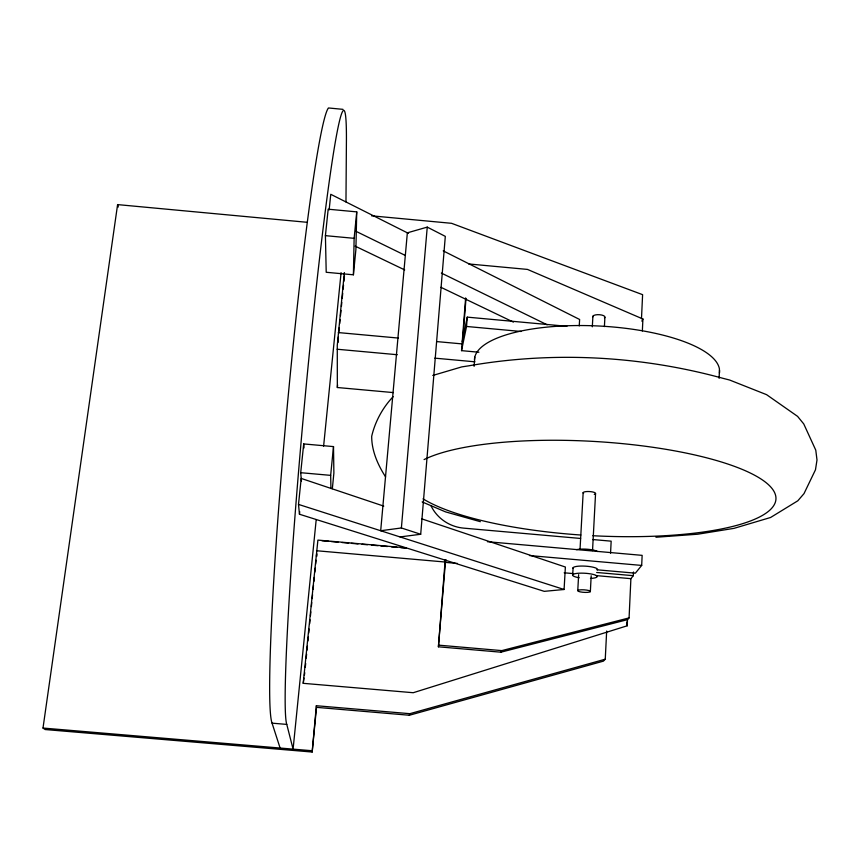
<?xml version="1.0" encoding="UTF-8"?>
<svg xmlns="http://www.w3.org/2000/svg" width="860" height="860" viewBox="0 0 860 860"><rect width="100%" height="100%" fill="white"/><g stroke="black" fill="none" stroke-linecap="round" stroke-linejoin="round"><path stroke-width="1.29" d="M345.967 201.95L346.419 140.728A310.084 12.534 -84.8 0 0 311.728 330.046A310.084 12.534 -84.8 0 0 286.778 724.41L293.088 749.135L316.211 519.558M393.385 392.59L337.346 387.516L337.27 345.451L344.355 272.534M353.406 274.802L354.127 238.327L356.739 211.872L328.176 209.195L325.413 235.651L326.209 272.276L353.406 274.802L355.9 249.55L356.739 211.872M719.132 378.335L719.433 369.004A122.711 39.646 2.9 0 0 594.346 325.811A122.711 39.646 2.9 0 0 474.462 359.716M596.851 569.793L635.368 573.168L641.689 565.418L642.14 555.356L487.448 541.714M445.222 559.591L438.406 646.806L500.896 652.192L627.488 619.651L629.079 617.899L630.896 578.662L633.315 575.684L633.487 572.008M642.355 330.95L642.914 318.995L527.481 269.416L468.689 263.955M404.899 547.745L317.899 540.101L303.214 683.324L413.23 692.719L627.209 625.79L627.51 619.178M641.485 318.716L642.603 294.668L451.565 223.31L371.563 215.817M605.257 659.201L409.844 713.682L316.351 705.727L316.523 707.35L409.36 715.251L603.408 661.136L605.257 659.201L606.666 631.036M610.557 553.238L611.159 541.166L592.562 539.521M590.347 591.648A6.364 1.268 3.6 0 0 581.672 589.777A6.364 1.268 3.6 0 0 580.156 591.863A6.364 1.268 3.6 0 0 590.347 591.648L591.196 575.77M592.529 550.615L595.55 493.683M604.408 326.596L604.892 317.372M572.706 574.759L573.104 567.707M577.769 590.551L578.64 574.663M580.027 549.508L583.166 492.587M592.314 326.811L592.895 316.265M383.764 506.121L301.204 478.429L298.506 504.411L299.463 514.237L544.251 591.347L564.085 589.487L565.375 567.03L421.862 518.892M579.242 325.918L579.618 319.479L443.222 250.873M474.107 366.338L474.795 357.158M478.902 352.235L461.53 350.644L465.636 297.925M438.406 646.806L445.415 562.386L457.423 563.44M462.873 338.496L465.991 298.56M461.53 350.644L466.539 326.467L467.26 317.136L566.933 326.305M420.701 534.264L445.308 236.371L427.248 227.115L407.35 232.823L380.69 530.738L401.383 527.965L420.701 534.264L400.04 536.93M401.383 527.965L427.248 227.115M306.998 222.288L117.594 204.605L43 728.054L45.139 729.538L312.169 752.038L316.351 705.727M312.169 752.038L316.523 707.35M305.289 667.414L305.687 663.447M306.214 658.147L306.612 654.18M307.009 650.214L307.407 646.236M307.934 640.947L308.332 636.98M308.729 633.014L309.127 629.036M309.654 623.747L310.051 619.78M310.449 615.814L310.847 611.836M311.374 606.547L311.771 602.58M312.169 598.603L312.567 594.636M313.094 589.347L313.491 585.38M313.889 581.403L314.287 577.436M314.814 572.147L315.212 568.18M315.609 564.203L316.007 560.236M316.405 556.269L316.673 553.625L316.835 556.194M338.754 332.96L339.281 327.649M339.678 323.672L340.076 319.694M340.474 315.717L341.001 310.417M341.398 306.44L341.807 302.462M342.205 298.485L342.731 293.185M343.129 289.207L343.527 285.23M343.925 281.252L344.452 275.942M337.346 387.516L337.593 384.947M330.939 488.544L330.659 475.365L333.508 446.598L303.709 443.932L300.71 472.699L301.43 481.019M332.347 488.684L333.884 473.075L333.508 446.598M323.607 446.146L341.087 272.631M329.133 209.958L330.767 194.306L408.532 233.425M299.463 514.237L299.731 511.7M303.214 683.324L303.988 678.013M304.375 675.358L304.752 672.703M462.228 341.656L467.26 317.136M444.835 564.429L446.125 559.86M409.36 715.251L409.844 713.682M641.85 321.145L642.914 318.995M500.896 652.192L501.799 650.611L629.079 617.899M393.149 396.686C382.786 407.468 375.024 421.722 371.692 436.321C371.606 450.79 377.852 464.938 385.602 476.902M432.784 375.454L461.798 366.887L468.635 365.844C552.851 351.063 640.388 355.728 722.808 378.282L729.581 380.012L766.582 394.665L797.564 416.358L803.756 423.937L815.774 450.156L817 459.982L815.474 469.796L803.992 493.64L797.822 500.789L770.592 517.483L734.021 528.352L697.729 534.211L655.943 537.242M342.989 109.349L328.456 107.962A310.159 15.093 -84.8 0 0 287.229 406.511A310.159 15.093 -84.8 0 0 272.072 723.163L286.778 724.41M43 728.054L311.965 750.726M438.965 645.183L501.799 650.611M300.71 472.699L330.659 475.365M580.607 538.457L463.712 528.137A39.442 38.13 16.6 0 1 431.053 505.884M529.481 555.549L641.689 565.418M321.995 540.768L328.681 541.359M331.347 541.585L338.034 542.176M342.033 542.531L348.719 543.111M351.385 543.348L358.061 543.939M362.071 544.294L367.413 544.756M371.423 545.111L378.099 545.702M380.776 545.939L387.452 546.519M391.461 546.874L396.804 547.347M400.803 547.691L406.146 548.164M596.657 572.47L633.315 575.684M316.491 550.733L444.867 561.999M564.182 572.803L573.523 573.62M596.206 575.609L630.896 578.662M466.539 326.467L521.117 331.476M338.335 332.573L398.32 338.066M436.966 341.603L462.293 343.925M337.12 349.235L397.331 354.728M434.794 358.147L474.935 361.813M325.413 235.651L354.127 238.327M480.375 521.697L445.523 511.872L422.174 501.928M298.506 504.411L564.085 589.487M355.159 246.132L404.684 269.911M440.922 287.304L513.388 322.102M355.975 231.308L405.275 255.42M441.352 273.061L547.164 324.8M272.072 723.163L280.102 748.039M117.594 204.605L118.325 207.002M626.607 622.092L627.209 625.79M303.709 443.932L304.01 447.931M338.356 336.937L338.367 342.14M576.479 549.658A12.266 2.709 3.5 0 1 587.853 549.282A12.266 2.709 3.5 0 1 597.549 551.518M579.199 577.748A12.309 2.558 3.5 0 1 575.404 573.62A12.309 2.558 3.5 0 1 594.475 574.77A12.309 2.558 3.5 0 1 590.476 578.425M573.115 568.385A12.298 2.601 3.5 0 1 585.337 566.149A12.298 2.601 3.5 0 1 597.42 569.836M424.077 459.573A184.9 47.106 3.3 0 1 643.893 446.06A184.9 47.106 3.3 0 1 774.172 504.863A184.9 47.106 3.3 0 1 592.809 535.726M580.844 535.017A184.9 47.106 3.3 0 1 423.034 498.832M592.884 316.824A6.063 2.128 2.7 0 1 599.764 314.738A6.063 2.128 2.7 0 1 604.462 317.888M583.585 493.425A6.256 1.591 3.3 0 1 586.036 491.608A6.256 1.591 3.3 0 1 594.002 492.318A6.256 1.591 3.3 0 1 594.282 494.371M719.583 370.316A122.711 39.646 2.9 0 1 719.487 372.928"/></g></svg>
